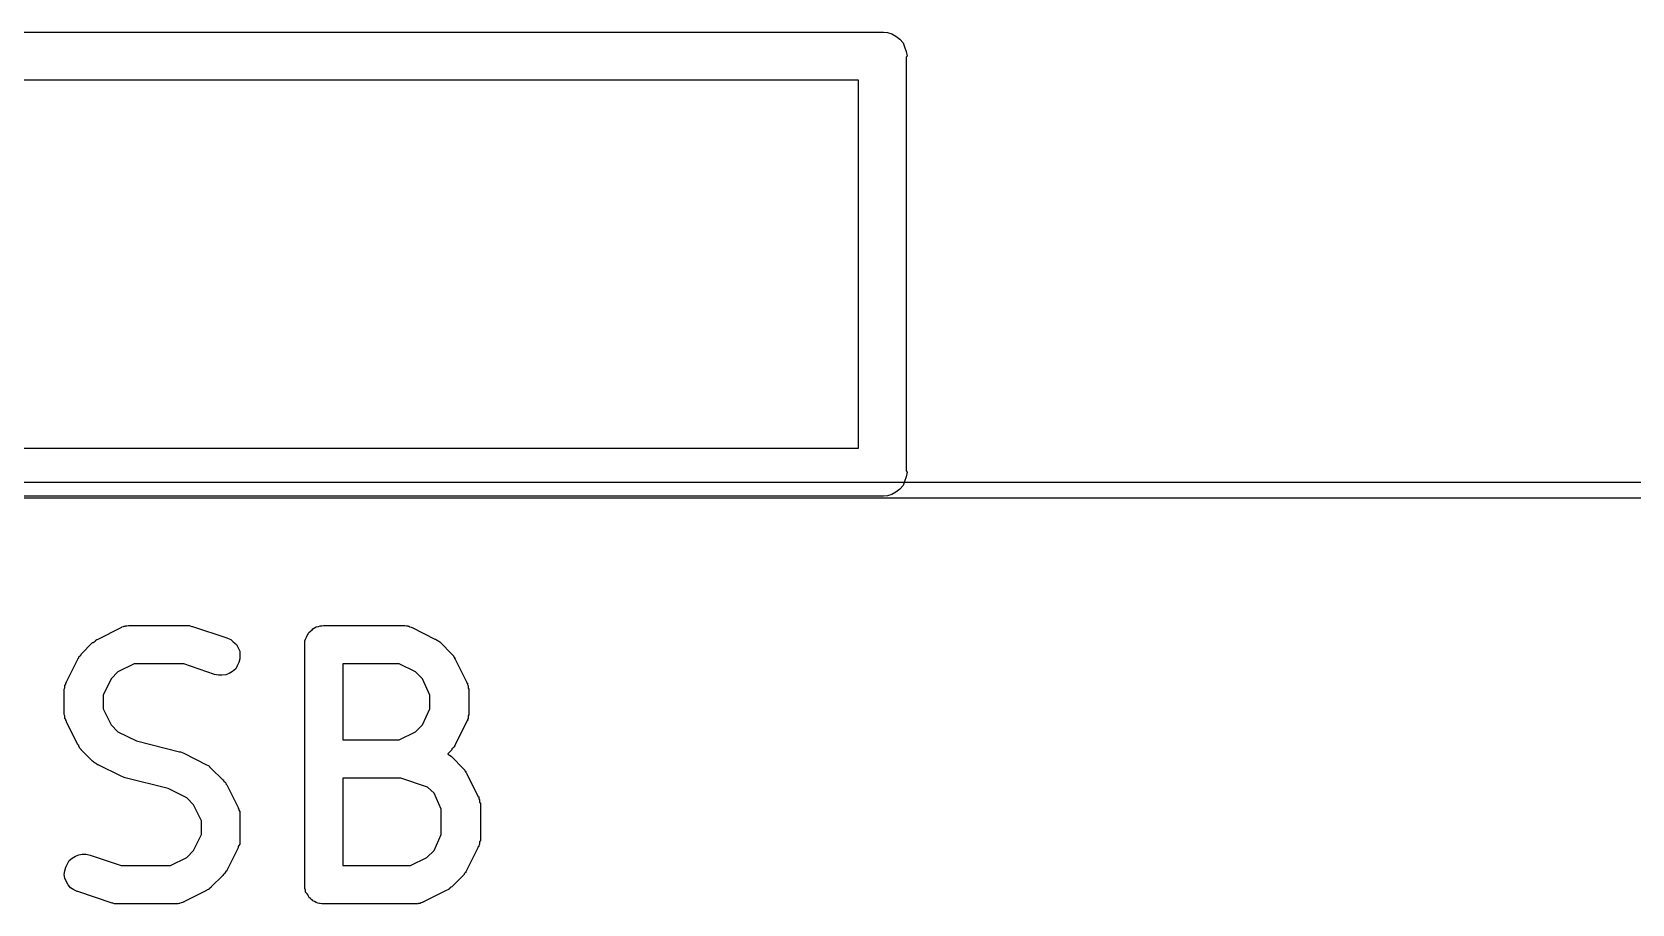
# Model space of a CAD drawing. Header units: millimetres. Extents: x 17 to 402, y -127 to -24.
# Drawn here: x 392.411 to 397.41, y -26.693 to -23.968 of the extents above; entities that cross this region are included whole.
import ezdxf

# ---------------------------------------------------------------- set-up
doc = ezdxf.new("R2010")
doc.units = ezdxf.units.MM
doc.header["$LTSCALE"] = 25.4
doc.layers.add('BLACK', color=7, linetype='CONTINUOUS')

msp = doc.modelspace()

# ---------------------------------------------------------------- linework, layer by layer
at = {"layer": 'BLACK', "linetype": 'Continuous'}
for p, q in [((387.5735, -23.9688), (395.064, -23.9688)), ((395.064, -23.9688), (395.0691, -23.9684)), ((395.0691, -23.9684), (395.0716, -23.9688)), ((395.0716, -23.9688), (395.0843, -23.9698)), ((395.0843, -23.9698), (395.097, -23.9741)), ((395.097, -23.9741), (395.1097, -23.9811)), ((395.1097, -23.9811), (395.1224, -23.9905)), ((395.1224, -23.9905), (395.1326, -24.0019)), ((395.1326, -24.0019), (395.1376, -24.0149)), ((395.1376, -24.0149), (395.1427, -24.0291)), ((395.1427, -24.0291), (395.1453, -24.0437)), ((395.1453, -24.0437), (395.1427, -24.0474)), ((395.1427, -24.0474), (395.1427, -25.3401)), ((394.9929, -24.1187), (387.6446, -24.1187)), ((394.9929, -25.2688), (394.9929, -24.1187)), ((387.6446, -25.2688), (394.9929, -25.2688)), ((395.1427, -25.3401), (395.1453, -25.3437)), ((395.1453, -25.3437), (395.1427, -25.3584)), ((19.0488, -25.375), (400.05, -25.375)), ((395.1224, -25.397), (395.1097, -25.4063)), ((395.1326, -25.3856), (395.1224, -25.397)), ((395.1376, -25.3726), (395.1326, -25.3856)), ((395.1427, -25.3584), (395.1376, -25.3726)), ((400.05, -25.4249), (19.0501, -25.4249)), ((395.064, -25.4188), (387.5735, -25.4188)), ((395.0691, -25.419), (395.064, -25.4188)), ((395.0716, -25.4188), (395.0691, -25.419)), ((395.0843, -25.4178), (395.0716, -25.4188)), ((395.097, -25.4135), (395.0843, -25.4178)), ((395.1097, -25.4063), (395.097, -25.4135)), ((392.618, -25.8651), (392.6891, -25.8293)), ((392.6891, -25.829), (392.6916, -25.8285)), ((392.6891, -25.8293), (392.6891, -25.829)), ((392.6916, -25.8275), (392.6967, -25.8265)), ((392.6916, -25.8285), (392.6916, -25.8275)), ((392.6967, -25.8265), (392.6992, -25.8249)), ((392.6992, -25.8249), (392.7018, -25.8247)), ((392.7018, -25.8247), (392.7043, -25.8242)), ((392.7043, -25.8242), (392.7069, -25.8237)), ((392.7069, -25.8237), (392.7119, -25.8232)), ((392.7119, -25.8232), (392.7145, -25.8232)), ((392.7145, -25.8232), (392.7145, -25.8229)), ((392.7145, -25.8229), (392.8948, -25.8229)), ((392.8948, -25.8229), (392.8948, -25.8232)), ((392.8948, -25.8232), (392.8974, -25.8234)), ((392.8974, -25.8234), (392.9024, -25.8234)), ((392.9024, -25.8234), (392.905, -25.8242)), ((392.905, -25.8242), (392.905, -25.8244)), ((392.905, -25.8244), (392.9101, -25.8255)), ((392.9101, -25.8255), (392.9126, -25.8262)), ((392.9126, -25.8262), (393.0193, -25.8618)), ((393.2733, -25.8491), (393.2758, -25.8448)), ((393.2758, -25.8448), (393.2809, -25.8404)), ((393.2809, -25.8402), (393.286, -25.8366)), ((393.2809, -25.8404), (393.2809, -25.8402)), ((393.2809, -25.8404), (393.2809, -25.8404)), ((393.286, -25.8366), (393.2885, -25.8331)), ((393.2885, -25.8328), (393.2936, -25.8303)), ((393.2885, -25.8331), (393.2885, -25.8328)), ((393.2885, -25.8331), (393.2885, -25.8331)), ((393.2936, -25.8303), (393.2987, -25.8275)), ((393.2987, -25.8275), (393.3063, -25.8257)), ((393.2987, -25.8275), (393.2987, -25.8275)), ((393.2987, -25.8275), (393.2987, -25.8275)), ((393.3063, -25.8257), (393.3114, -25.8242)), ((393.3114, -25.8242), (393.3165, -25.8237)), ((393.3114, -25.8242), (393.3114, -25.8242)), ((393.3114, -25.8242), (393.3114, -25.8242)), ((393.3165, -25.8237), (393.3215, -25.8229)), ((393.3215, -25.8229), (393.573, -25.8229)), ((393.573, -25.8229), (393.573, -25.8232)), ((393.573, -25.8232), (393.5755, -25.8232)), ((393.5755, -25.8232), (393.5755, -25.8232)), ((393.5755, -25.8232), (393.5806, -25.8239)), ((393.5806, -25.8239), (393.5857, -25.8244)), ((393.5857, -25.8244), (393.5857, -25.8249)), ((393.5857, -25.8249), (393.5882, -25.8252)), ((393.5882, -25.8252), (393.5908, -25.8267)), ((393.5908, -25.8267), (393.5959, -25.828)), ((393.5959, -25.828), (393.5984, -25.8288)), ((393.5984, -25.8288), (393.5984, -25.8293)), ((393.5984, -25.8293), (393.6695, -25.8651)), ((392.5646, -25.9121), (392.6002, -25.8762)), ((392.6002, -25.8762), (392.6027, -25.8757)), ((392.6027, -25.8757), (392.6053, -25.8737)), ((392.6053, -25.8737), (392.6078, -25.8714)), ((392.6078, -25.8714), (392.6103, -25.8699)), ((392.6103, -25.8684), (392.6129, -25.8669)), ((392.6103, -25.8699), (392.6103, -25.8684)), ((392.6129, -25.8669), (392.618, -25.8651)), ((393.0193, -25.8618), (393.0218, -25.862)), ((393.0218, -25.862), (393.032, -25.8671)), ((393.032, -25.8671), (393.0396, -25.874)), ((393.0396, -25.874), (393.0498, -25.8826)), ((393.0498, -25.8826), (393.0548, -25.8925)), ((393.0548, -25.8925), (393.0599, -25.9034)), ((393.2631, -25.8707), (393.2657, -25.8653)), ((393.2631, -25.8709), (393.2631, -25.8707)), ((393.2631, -25.8707), (393.2631, -25.8707)), ((393.2631, -25.8765), (393.2631, -25.8709)), ((393.2631, -25.8821), (393.2631, -25.8765)), ((393.2631, -25.8826), (393.2631, -25.8821)), ((393.2631, -25.8831), (393.2631, -25.8826)), ((393.2631, -25.8826), (393.2631, -25.8826)), ((393.2631, -25.8826), (393.2631, -25.8826)), ((393.2631, -26.6329), (393.2631, -25.8831)), ((393.2657, -25.8653), (393.2682, -25.8597)), ((393.2682, -25.8595), (393.2707, -25.8544)), ((393.2682, -25.8597), (393.2682, -25.8595)), ((393.2682, -25.8595), (393.2682, -25.8595)), ((393.2707, -25.8544), (393.2733, -25.8496)), ((393.2733, -25.8493), (393.2733, -25.8491)), ((393.2733, -25.8496), (393.2733, -25.8493)), ((393.6695, -25.8651), (393.6721, -25.8656)), ((393.6721, -25.8656), (393.6746, -25.8674)), ((393.6746, -25.8674), (393.6771, -25.8689)), ((393.6771, -25.8689), (393.6797, -25.8704)), ((393.6797, -25.8704), (393.6822, -25.8719)), ((393.6822, -25.8719), (393.6848, -25.8742)), ((393.6848, -25.8742), (393.6873, -25.8762)), ((393.6873, -25.8762), (393.7229, -25.9121)), ((392.5189, -25.9989), (392.5545, -25.9276)), ((392.5545, -25.9268), (392.557, -25.924)), ((392.5545, -25.9276), (392.5545, -25.9268)), ((392.557, -25.9212), (392.5595, -25.9192)), ((392.557, -25.924), (392.557, -25.9212)), ((392.5595, -25.9192), (392.5621, -25.9171)), ((392.5621, -25.9171), (392.5646, -25.9146)), ((392.5646, -25.9146), (392.5646, -25.9121)), ((392.7297, -25.9431), (392.6789, -25.9679)), ((392.8847, -25.9431), (392.7297, -25.9431)), ((392.9812, -25.9756), (392.8847, -25.9431)), ((393.0574, -25.9382), (393.0523, -25.9489)), ((393.0599, -25.9268), (393.0574, -25.9382)), ((393.0599, -25.9034), (393.0599, -25.9151)), ((393.0599, -25.9151), (393.0599, -25.9268)), ((393.3825, -25.9431), (393.3825, -26.1803)), ((393.5578, -25.9431), (393.3825, -25.9431)), ((393.6086, -25.9679), (393.5578, -25.9431)), ((393.7229, -25.9121), (393.7229, -25.9126)), ((393.7229, -25.9126), (393.7254, -25.9154)), ((393.7254, -25.9154), (393.7279, -25.9177)), ((393.7279, -25.9177), (393.7279, -25.9199)), ((393.7279, -25.9199), (393.7305, -25.9217)), ((393.7305, -25.9217), (393.7305, -25.9248)), ((393.7305, -25.9248), (393.733, -25.9276)), ((393.733, -25.9276), (393.7686, -25.9989)), ((392.6586, -25.99), (392.6332, -26.0401)), ((392.6789, -25.9679), (392.6586, -25.99)), ((392.9939, -25.9784), (392.9812, -25.9756)), ((393.004, -25.9786), (392.9939, -25.9784)), ((393.0167, -25.9766), (393.004, -25.9786)), ((393.0269, -25.9725), (393.0167, -25.9766)), ((393.0371, -25.9664), (393.0269, -25.9725)), ((393.0472, -25.9583), (393.0371, -25.9664)), ((393.0523, -25.9489), (393.0472, -25.9583)), ((393.6314, -25.99), (393.6086, -25.9679)), ((393.6543, -26.0401), (393.6314, -25.99)), ((392.5113, -26.0215), (392.5138, -26.0175)), ((392.5113, -26.0233), (392.5113, -26.0215)), ((392.5113, -26.0251), (392.5113, -26.0233)), ((392.5113, -26.0259), (392.5113, -26.0251)), ((392.5113, -26.0972), (392.5113, -26.0259)), ((392.5138, -26.0101), (392.5164, -26.006)), ((392.5138, -26.0116), (392.5138, -26.0101)), ((392.5138, -26.0134), (392.5138, -26.0116)), ((392.5138, -26.0175), (392.5138, -26.0134)), ((392.5164, -26.0022), (392.5189, -26.0007)), ((392.5164, -26.006), (392.5164, -26.0022)), ((392.5189, -26.0007), (392.5189, -25.9989)), ((392.6332, -26.0401), (392.6332, -26.0833)), ((393.6543, -26.0833), (393.6543, -26.0401)), ((393.7686, -25.9989), (393.7686, -25.9997)), ((393.7686, -25.9997), (393.7686, -26.0015)), ((393.7686, -26.0015), (393.7711, -26.003)), ((393.7711, -26.003), (393.7711, -26.0071)), ((393.7711, -26.0071), (393.7737, -26.0109)), ((393.7737, -26.0109), (393.7737, -26.0126)), ((393.7737, -26.0126), (393.7737, -26.0142)), ((393.7737, -26.0142), (393.7737, -26.0182)), ((393.7737, -26.0182), (393.7762, -26.0223)), ((393.7762, -26.0223), (393.7762, -26.0241)), ((393.7762, -26.0241), (393.7762, -26.0259)), ((393.7762, -26.0259), (393.7762, -26.0972)), ((392.5113, -26.099), (392.5113, -26.0972)), ((392.6332, -26.0833), (392.6586, -26.1333)), ((393.6314, -26.1333), (393.6543, -26.0833)), ((393.7762, -26.0972), (393.7762, -26.0982)), ((392.5113, -26.1008), (392.5113, -26.099)), ((392.5138, -26.1048), (392.5113, -26.1008)), ((392.5138, -26.1089), (392.5138, -26.1048)), ((392.5138, -26.1107), (392.5138, -26.1089)), ((392.5138, -26.1125), (392.5138, -26.1107)), ((392.5164, -26.1163), (392.5138, -26.1125)), ((392.5164, -26.1201), (392.5164, -26.1163)), ((392.5189, -26.1219), (392.5164, -26.1201)), ((392.5189, -26.1234), (392.5189, -26.1219)), ((392.5189, -26.1242), (392.5189, -26.1234)), ((392.5545, -26.1955), (392.5189, -26.1242)), ((392.6586, -26.1333), (392.6789, -26.1551)), ((393.6086, -26.1551), (393.6314, -26.1333)), ((393.7686, -26.1242), (393.733, -26.1955)), ((393.7711, -26.1209), (393.7686, -26.1226)), ((393.7686, -26.1226), (393.7686, -26.1242)), ((393.7737, -26.1132), (393.7711, -26.117)), ((393.7711, -26.117), (393.7711, -26.1209)), ((393.7762, -26.1018), (393.7737, -26.1056)), ((393.7737, -26.1056), (393.7737, -26.1097)), ((393.7737, -26.1097), (393.7737, -26.1115)), ((393.7737, -26.1115), (393.7737, -26.1132)), ((393.7762, -26.0982), (393.7762, -26.1)), ((393.7762, -26.1), (393.7762, -26.1018)), ((392.557, -26.1983), (392.5545, -26.1955)), ((392.6789, -26.1551), (392.7373, -26.1836)), ((392.7373, -26.1836), (392.872, -26.2176)), ((393.3825, -26.1803), (393.5578, -26.1803)), ((393.5578, -26.1803), (393.6086, -26.1551)), ((393.733, -26.1963), (393.7305, -26.1991)), ((393.733, -26.1955), (393.733, -26.1963)), ((392.557, -26.2014), (392.557, -26.1983)), ((392.5595, -26.2034), (392.557, -26.2014)), ((392.5595, -26.2054), (392.5595, -26.2034)), ((392.5621, -26.208), (392.5595, -26.2054)), ((392.5646, -26.2105), (392.5621, -26.208)), ((392.5646, -26.2113), (392.5646, -26.2105)), ((392.6002, -26.2468), (392.5646, -26.2113)), ((392.6027, -26.2491), (392.6002, -26.2468)), ((392.872, -26.2176), (392.8745, -26.2179)), ((392.8745, -26.2179), (392.8745, -26.2179)), ((392.8745, -26.2179), (392.8745, -26.2181)), ((392.8745, -26.2181), (392.8796, -26.2199)), ((392.8796, -26.2199), (392.8847, -26.2219)), ((392.8847, -26.2219), (392.8847, -26.2222)), ((392.8847, -26.2222), (392.8847, -26.2222)), ((392.8847, -26.2222), (392.9558, -26.258)), ((393.7229, -26.2113), (393.7102, -26.224)), ((393.7102, -26.224), (393.7102, -26.2242)), ((393.7102, -26.2242), (393.7102, -26.2252)), ((393.7102, -26.2252), (393.7127, -26.226)), ((393.7127, -26.226), (393.7152, -26.2285)), ((393.7152, -26.2285), (393.7203, -26.2311)), ((393.7203, -26.2311), (393.7203, -26.2324)), ((393.7203, -26.2324), (393.7229, -26.2334)), ((393.7254, -26.2062), (393.7229, -26.2085)), ((393.7229, -26.2085), (393.7229, -26.2113)), ((393.7229, -26.2334), (393.7584, -26.2692)), ((393.7279, -26.2042), (393.7254, -26.2062)), ((393.7305, -26.2021), (393.7279, -26.2042)), ((393.7305, -26.1991), (393.7305, -26.2021)), ((392.6053, -26.2514), (392.6027, -26.2491)), ((392.6078, -26.2527), (392.6053, -26.2514)), ((392.6103, -26.2542), (392.6078, -26.2527)), ((392.6129, -26.256), (392.6103, -26.2542)), ((392.6154, -26.2578), (392.6129, -26.256)), ((392.618, -26.258), (392.6154, -26.2578)), ((392.6891, -26.2938), (392.618, -26.258)), ((392.6891, -26.2941), (392.6891, -26.2938)), ((392.6891, -26.2938), (392.6891, -26.2938)), ((392.6942, -26.2961), (392.6891, -26.2941)), ((392.6992, -26.2981), (392.6942, -26.2961)), ((392.9558, -26.258), (392.9558, -26.2583)), ((392.9558, -26.2583), (392.9609, -26.26)), ((392.9609, -26.26), (392.9634, -26.2618)), ((392.9634, -26.2618), (392.9659, -26.2633)), ((392.9659, -26.2633), (392.9659, -26.2646)), ((392.9659, -26.2646), (392.9685, -26.2672)), ((392.9685, -26.2672), (392.971, -26.2692)), ((392.971, -26.2692), (393.0066, -26.305)), ((393.7584, -26.2692), (393.7584, -26.2697)), ((393.7584, -26.2697), (393.761, -26.2725)), ((393.761, -26.2725), (393.7635, -26.2748)), ((393.7635, -26.2748), (393.7635, -26.2771)), ((393.7635, -26.2771), (393.766, -26.2788)), ((393.766, -26.2788), (393.766, -26.2819)), ((393.766, -26.2819), (393.7686, -26.2847)), ((393.7686, -26.2847), (393.8041, -26.3563)), ((392.7018, -26.2984), (392.6992, -26.2981)), ((392.6992, -26.2981), (392.6992, -26.2981)), ((392.6992, -26.2981), (392.6992, -26.2981)), ((392.8364, -26.3324), (392.7018, -26.2984)), ((392.8948, -26.3609), (392.8364, -26.3324)), ((393.0066, -26.305), (393.0091, -26.3055)), ((393.0091, -26.3055), (393.0091, -26.3081)), ((393.0091, -26.3081), (393.0117, -26.3106)), ((393.0117, -26.3106), (393.0142, -26.3126)), ((393.0142, -26.3126), (393.0167, -26.3147)), ((393.0167, -26.3147), (393.0167, -26.3177)), ((393.0167, -26.3177), (393.0193, -26.3205)), ((393.0193, -26.3205), (393.0548, -26.3919)), ((393.3825, -26.3002), (393.3825, -26.573)), ((393.5628, -26.3002), (393.3825, -26.3002)), ((393.6467, -26.3284), (393.5628, -26.3002)), ((393.667, -26.3472), (393.6467, -26.3284)), ((393.6898, -26.3972), (393.667, -26.3472)), ((392.9151, -26.383), (392.8948, -26.3609)), ((392.9405, -26.433), (392.9151, -26.383)), ((393.0548, -26.3919), (393.0548, -26.3926)), ((393.0548, -26.3926), (393.0548, -26.3944)), ((393.0548, -26.3944), (393.0574, -26.3959)), ((393.0574, -26.3959), (393.0574, -26.3997)), ((393.6898, -26.4759), (393.6898, -26.3972)), ((393.8041, -26.3563), (393.8041, -26.3571)), ((393.8041, -26.3571), (393.8067, -26.3586)), ((393.8067, -26.3586), (393.8067, -26.3601)), ((393.8067, -26.3601), (393.8067, -26.3642)), ((393.8067, -26.3642), (393.8092, -26.368)), ((393.8092, -26.368), (393.8092, -26.3698)), ((393.8092, -26.3698), (393.8092, -26.3713)), ((393.8092, -26.3713), (393.8092, -26.3754)), ((393.8092, -26.3754), (393.8118, -26.3794)), ((393.8118, -26.3794), (393.8118, -26.3812)), ((393.8118, -26.3812), (393.8118, -26.383)), ((393.8118, -26.383), (393.8118, -26.4902)), ((392.9405, -26.4759), (392.9405, -26.433)), ((393.0574, -26.3997), (393.0599, -26.4036)), ((393.0599, -26.4036), (393.0599, -26.4053)), ((393.0599, -26.4053), (393.0599, -26.4071)), ((393.0599, -26.4071), (393.0599, -26.4112)), ((393.0599, -26.4112), (393.0599, -26.4152)), ((393.0599, -26.4152), (393.0599, -26.417)), ((393.0599, -26.417), (393.0599, -26.4188)), ((393.0599, -26.4188), (393.0599, -26.4902)), ((392.9151, -26.526), (392.9405, -26.4759)), ((393.0599, -26.4902), (393.0599, -26.4909)), ((393.0599, -26.4909), (393.0599, -26.4927)), ((393.0599, -26.4927), (393.0599, -26.4945)), ((393.0599, -26.4945), (393.0599, -26.4986)), ((393.667, -26.526), (393.6898, -26.4759)), ((393.8118, -26.4945), (393.8092, -26.4986)), ((393.8118, -26.4902), (393.8118, -26.4909)), ((393.8118, -26.4909), (393.8118, -26.4927)), ((393.8118, -26.4927), (393.8118, -26.4945)), ((392.5367, -26.5499), (392.5468, -26.5435)), ((392.5468, -26.5435), (392.557, -26.5394)), ((392.557, -26.5394), (392.5672, -26.5374)), ((392.5672, -26.5374), (392.5799, -26.5379)), ((392.5799, -26.5379), (392.5926, -26.5405)), ((392.5926, -26.5405), (392.6891, -26.573)), ((392.8948, -26.5481), (392.9151, -26.526)), ((393.0548, -26.5171), (393.0193, -26.5885)), ((393.0574, -26.51), (393.0548, -26.5138)), ((393.0548, -26.5138), (393.0548, -26.5153)), ((393.0548, -26.5153), (393.0548, -26.5171)), ((393.0599, -26.5062), (393.0574, -26.51)), ((393.0599, -26.4986), (393.0599, -26.5026)), ((393.0599, -26.5026), (393.0599, -26.5044)), ((393.0599, -26.5044), (393.0599, -26.5062)), ((393.6441, -26.5481), (393.667, -26.526)), ((393.8041, -26.5171), (393.7686, -26.5885)), ((393.8067, -26.5138), (393.8041, -26.5153)), ((393.8041, -26.5153), (393.8041, -26.5171)), ((393.8092, -26.5062), (393.8067, -26.51)), ((393.8067, -26.51), (393.8067, -26.5138)), ((393.8092, -26.4986), (393.8092, -26.5026)), ((393.8092, -26.5026), (393.8092, -26.5044)), ((393.8092, -26.5044), (393.8092, -26.5062)), ((392.5113, -26.6012), (392.5138, -26.5892)), ((392.5138, -26.5892), (392.5164, -26.5781)), ((392.5164, -26.5781), (392.5214, -26.5674)), ((392.5214, -26.5674), (392.5265, -26.5577)), ((392.5265, -26.5577), (392.5367, -26.5499)), ((392.6891, -26.573), (392.844, -26.573)), ((392.844, -26.573), (392.8948, -26.5481)), ((393.0142, -26.5968), (393.0117, -26.5991)), ((393.0167, -26.592), (393.0142, -26.5951)), ((393.0142, -26.5951), (393.0142, -26.5968)), ((393.0193, -26.5892), (393.0167, -26.592)), ((393.0193, -26.5885), (393.0193, -26.5892)), ((393.3825, -26.573), (393.5933, -26.573)), ((393.5933, -26.573), (393.6441, -26.5481)), ((393.7635, -26.5968), (393.761, -26.5991)), ((393.766, -26.5951), (393.7635, -26.5968)), ((393.7686, -26.5892), (393.766, -26.592)), ((393.766, -26.592), (393.766, -26.5951)), ((393.7686, -26.5885), (393.7686, -26.5892)), ((392.5138, -26.6126), (392.5113, -26.6012)), ((392.5189, -26.6235), (392.5138, -26.6126)), ((392.524, -26.6337), (392.5189, -26.6235)), ((392.5316, -26.6421), (392.524, -26.6337)), ((392.5418, -26.6492), (392.5316, -26.6421)), ((392.9659, -26.6449), (392.9634, -26.6461)), ((392.9634, -26.6461), (392.9634, -26.6476)), ((392.9685, -26.6426), (392.9659, -26.6449)), ((392.971, -26.6403), (392.9685, -26.6426)), ((393.0066, -26.604), (392.971, -26.6398)), ((392.971, -26.6398), (392.971, -26.6403)), ((393.0091, -26.6014), (393.0066, -26.604)), ((393.0117, -26.5991), (393.0091, -26.6014)), ((393.2631, -26.6385), (393.2631, -26.6329)), ((393.2631, -26.6443), (393.2631, -26.6385)), ((393.2631, -26.6446), (393.2631, -26.6443)), ((393.2657, -26.6502), (393.2631, -26.6446)), ((393.2631, -26.6446), (393.2631, -26.6446)), ((393.7152, -26.6461), (393.7127, -26.6476)), ((393.7178, -26.6426), (393.7152, -26.6449)), ((393.7152, -26.6449), (393.7152, -26.6461)), ((393.7203, -26.6403), (393.7178, -26.6426)), ((393.7229, -26.6398), (393.7203, -26.6403)), ((393.7584, -26.604), (393.7229, -26.6398)), ((393.761, -26.6014), (393.7584, -26.604)), ((393.761, -26.5991), (393.761, -26.6014)), ((392.5519, -26.654), (392.5418, -26.6492)), ((392.5545, -26.6543), (392.5519, -26.654)), ((392.6611, -26.6901), (392.5545, -26.6543)), ((392.6637, -26.6908), (392.6611, -26.6901)), ((392.6662, -26.6918), (392.6637, -26.6908)), ((392.6688, -26.6921), (392.6662, -26.6918)), ((392.6713, -26.6926), (392.6688, -26.6921)), ((392.6764, -26.6926), (392.6713, -26.6926)), ((392.6789, -26.6931), (392.6764, -26.6926)), ((392.8593, -26.6931), (392.6789, -26.6931)), ((392.6789, -26.6931), (392.6789, -26.6931)), ((392.8618, -26.6929), (392.8593, -26.6929)), ((392.8593, -26.6929), (392.8593, -26.6931)), ((392.8669, -26.6924), (392.8618, -26.6929)), ((392.8694, -26.6918), (392.8669, -26.6924)), ((392.872, -26.6913), (392.8694, -26.6918)), ((392.877, -26.6898), (392.872, -26.6911)), ((392.872, -26.6911), (392.872, -26.6913)), ((392.8821, -26.6885), (392.877, -26.6898)), ((392.8847, -26.687), (392.8821, -26.6878)), ((392.8821, -26.6878), (392.8821, -26.6885)), ((392.9558, -26.651), (392.8847, -26.6868)), ((392.8847, -26.6868), (392.8847, -26.687)), ((392.9583, -26.6492), (392.9558, -26.651)), ((392.9634, -26.6476), (392.9583, -26.6492)), ((393.2657, -26.6555), (393.2657, -26.6502)), ((393.2657, -26.6558), (393.2657, -26.6555)), ((393.2707, -26.6609), (393.2657, -26.6558)), ((393.2657, -26.6558), (393.2657, -26.6558)), ((393.2733, -26.6659), (393.2707, -26.6609)), ((393.2733, -26.6662), (393.2733, -26.6659)), ((393.2733, -26.6659), (393.2733, -26.6659)), ((393.2758, -26.6705), (393.2733, -26.6662)), ((393.2784, -26.6751), (393.2758, -26.6705)), ((393.2809, -26.6753), (393.2784, -26.6751)), ((393.2784, -26.6751), (393.2784, -26.6751)), ((393.2834, -26.6789), (393.2809, -26.6753)), ((393.2885, -26.6824), (393.2834, -26.6789)), ((393.2885, -26.6827), (393.2885, -26.6824)), ((393.2936, -26.6855), (393.2885, -26.6827)), ((393.2885, -26.6827), (393.2885, -26.6827)), ((393.2987, -26.6883), (393.2936, -26.6855)), ((393.3038, -26.6901), (393.2987, -26.6883)), ((393.2987, -26.6883), (393.2987, -26.6883)), ((393.2987, -26.6883), (393.2987, -26.6883)), ((393.3088, -26.6918), (393.3038, -26.6901)), ((393.3114, -26.6918), (393.3088, -26.6918)), ((393.3088, -26.6918), (393.3088, -26.6918)), ((393.3165, -26.6924), (393.3114, -26.6918)), ((393.3215, -26.6931), (393.3165, -26.6924)), ((393.6086, -26.6931), (393.3215, -26.6931)), ((393.3215, -26.6931), (393.3215, -26.6931)), ((393.3215, -26.6931), (393.3215, -26.6931)), ((393.3215, -26.6931), (393.3215, -26.6931)), ((393.3215, -26.6931), (393.3215, -26.6931)), ((393.6111, -26.6929), (393.6086, -26.6929)), ((393.6086, -26.6929), (393.6086, -26.6931)), ((393.6162, -26.6924), (393.6111, -26.6929)), ((393.6187, -26.6918), (393.6162, -26.6924)), ((393.6213, -26.6913), (393.6187, -26.6918)), ((393.6238, -26.6911), (393.6213, -26.6913)), ((393.6263, -26.6898), (393.6238, -26.6911)), ((393.6314, -26.6885), (393.6263, -26.6898)), ((393.634, -26.687), (393.6314, -26.6878)), ((393.6314, -26.6878), (393.6314, -26.6885)), ((393.7051, -26.651), (393.634, -26.6868)), ((393.634, -26.6868), (393.634, -26.687)), ((393.7102, -26.6492), (393.7051, -26.651)), ((393.7127, -26.6476), (393.7102, -26.6492))]:
    msp.add_line(p, q, dxfattribs=at)

doc.saveas('drawing.dxf')
